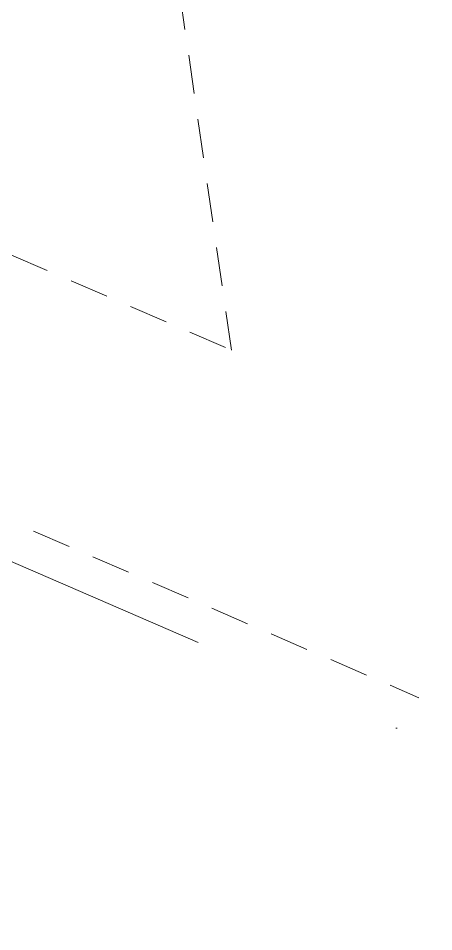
# Model space of a CAD drawing. Header units: millimetres. Extents: x 12535370 to 12566104, y 356204400 to 356234587.
# Drawn here: x 12557909 to 12561304, y 356218876 to 356226338 of the extents above; entities that cross this region are included whole.
import ezdxf
from ezdxf.enums import TextEntityAlignment as Align

# ---------------------------------------------------------------- set-up
doc = ezdxf.new("R2010")
doc.units = ezdxf.units.MM
doc.header["$MEASUREMENT"] = 0
doc.linetypes.add('Dashed Long', pattern=[529.166651, 317.499995, -211.666656])
doc.linetypes.add('Dot & Dashed', pattern=[6702.78, 3527.78, -1763.89, 0, -1411.11])
doc.layers.add('New_290 Raster _ Achsen', color=7, linetype='Continuous')
doc.layers.add('New_290 Raster _ Achsen_Pen_No__108', color=7, linetype='Continuous', lineweight=13)
doc.layers.add('New_Baulinie_Pen_No__21', color=1, linetype='Continuous', lineweight=13)
doc.styles.add('GENERATED_STYLE_1', font='arial.ttf')

# ---------------------------------------------------------------- blocks, each defined once
blk = doc.blocks.new('Standard grid marker[46]', base_point=(12542916.7, 356228351.1))
at = {"layer": 'New_290 Raster _ Achsen_Pen_No__108', "color": 7, "linetype": 'Dot & Dashed', "lineweight": 13}
blk.add_line((12543834.8, 356227954.6), (12564850.8, 356218876), dxfattribs=at)
at = {"layer": 'New_290 Raster _ Achsen_Pen_No__108', "color": 7, "lineweight": 13, "style": 'GENERATED_STYLE_1'}
for tag, p in [('AC_MarkerText_1_0', (12542799.4, 356228486.6)), ('AC_MarkerText_1_1', (12565972.8, 356218476.1))]:
    blk.add_attdef(tag, text='', height=150, rotation=336.63646, dxfattribs=at).set_placement(p, align=Align.TOP_CENTER)

msp = doc.modelspace()

# ---------------------------------------------------------------- linework, layer by layer
at = {"layer": 'New_Baulinie_Pen_No__21', "color": 1, "linetype": 'Dashed Long', "lineweight": 13}
for points in [[(12542309.86, 356231118.774), (12559650.986, 356223627.657), (12558704.946, 356230146.433)], [(12542309.86, 356231118.774), (12559650.986, 356223627.657), (12558704.946, 356230146.433)], [(12541516.719, 356229282.727), (12561182.515, 356220787.43)], [(12541516.719, 356229282.727), (12561182.515, 356220787.43)]]:
    msp.add_lwpolyline(points, dxfattribs=at)

# ---------------------------------------------------------------- block references
at = {"layer": 'New_290 Raster _ Achsen', "color": 7, "linetype": 'Continuous', "lineweight": 13}
msp.add_blockref('Standard grid marker[46]', (12542916.746, 356228351.144), dxfattribs=at)

doc.saveas('drawing.dxf')
